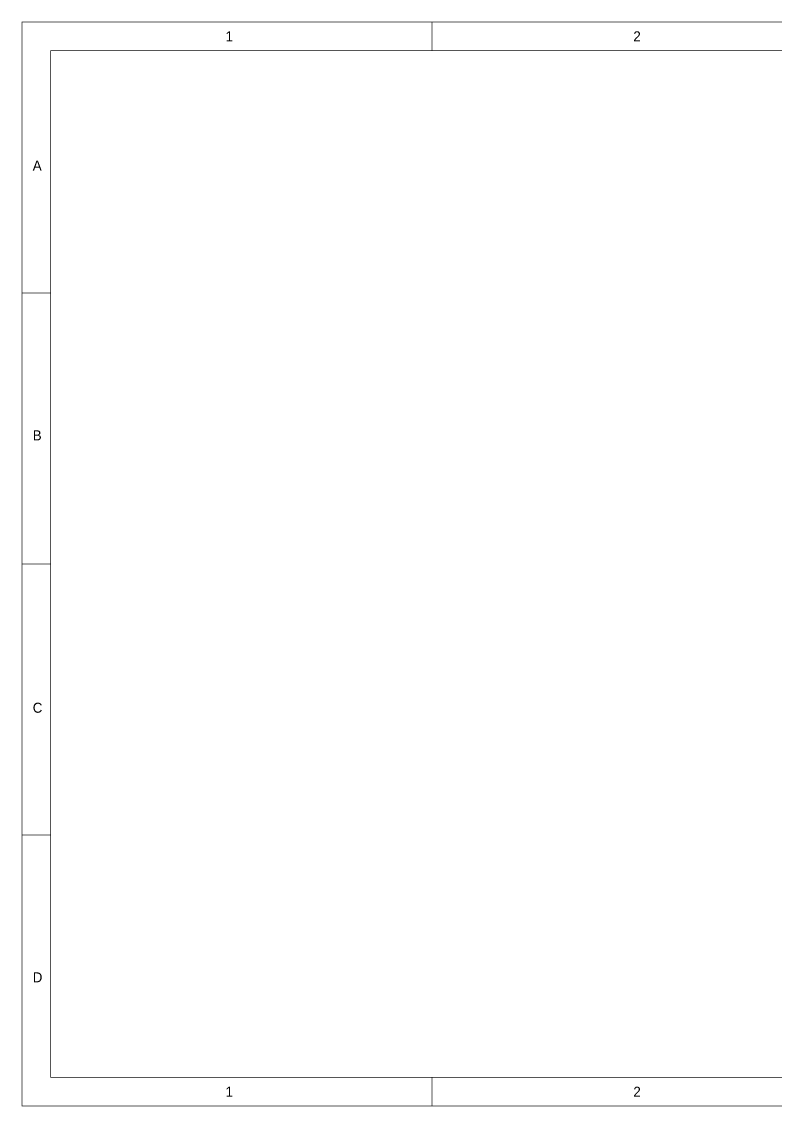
# Model space of a CAD drawing. Header units: millimetres. Extents: x 5 to 297, y 5 to 198.
# Drawn here: x 5 to 139.3, y 5 to 198.2 of the extents above; entities that cross this region are included whole.
import ezdxf

# ---------------------------------------------------------------- set-up
doc = ezdxf.new("R2010")
doc.units = ezdxf.units.MM
doc.layers.add('Mechanical16', color=56, linetype='Continuous')

msp = doc.modelspace()

# ---------------------------------------------------------------- linework, layer by layer
at = {"layer": 'Mechanical16', "const_width": 0.127}
for points in [[(5.08, 5.08), (5.08, 198.12)], [(5.08, 198.12), (297.18, 198.12)], [(78.105, 193.04), (78.105, 198.12)], [(10.16, 193.04), (292.1, 193.04)], [(10.16, 10.16), (10.16, 193.04)], [(5.08, 149.86), (10.16, 149.86)], [(5.08, 101.6), (10.16, 101.6)], [(5.08, 53.34), (10.16, 53.34)], [(10.16, 10.16), (292.1, 10.16)], [(78.105, 5.08), (78.105, 10.16)], [(5.08, 5.08), (297.18, 5.08)]]:
    msp.add_lwpolyline(points, dxfattribs=at)
at = {"layer": 'Mechanical16', "const_width": 0.0635}
for points in [[(5.0482, 198.12, 1), (5.1117, 198.12, 1)], [(5.0482, 198.12, 1), (5.1117, 198.12, 1)], [(78.0733, 198.12, 1), (78.1367, 198.12, 1)], [(10.1282, 193.04, 1), (10.1918, 193.04, 1)], [(10.1282, 193.04, 1), (10.1918, 193.04, 1)], [(78.0733, 193.04, 1), (78.1367, 193.04, 1)], [(5.0482, 149.86, 1), (5.1117, 149.86, 1)], [(10.1282, 149.86, 1), (10.1918, 149.86, 1)], [(5.0482, 101.6, 1), (5.1117, 101.6, 1)], [(10.1282, 101.6, 1), (10.1918, 101.6, 1)], [(5.0482, 53.34, 1), (5.1117, 53.34, 1)], [(10.1282, 53.34, 1), (10.1918, 53.34, 1)], [(10.1282, 10.16, 1), (10.1918, 10.16, 1)], [(10.1282, 10.16, 1), (10.1918, 10.16, 1)], [(78.0733, 10.16, 1), (78.1367, 10.16, 1)], [(5.0482, 5.08, 1), (5.1117, 5.08, 1)], [(5.0482, 5.08, 1), (5.1117, 5.08, 1)], [(78.0733, 5.08, 1), (78.1367, 5.08, 1)]]:
    msp.add_lwpolyline(points, format="xyb", close=True, dxfattribs=at)

# ---------------------------------------------------------------- texts
at = {"layer": 'Mechanical16'}
for s, p in [('1', (41.3258, 194.691)), ('2', (113.9698, 194.691)), ('A', (6.985, 171.6786)), ('B', (6.985, 123.6218)), ('C', (6.985, 75.1078)), ('D', (6.985, 27.1018)), ('1', (41.3258, 6.731)), ('2', (113.9698, 6.731))]:
    msp.add_text(s, height=1.778, dxfattribs=at).set_placement(p)

doc.saveas('drawing.dxf')
